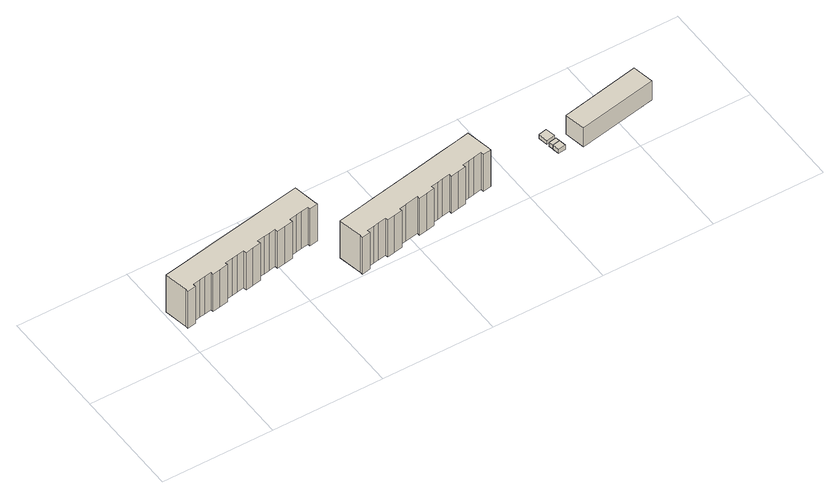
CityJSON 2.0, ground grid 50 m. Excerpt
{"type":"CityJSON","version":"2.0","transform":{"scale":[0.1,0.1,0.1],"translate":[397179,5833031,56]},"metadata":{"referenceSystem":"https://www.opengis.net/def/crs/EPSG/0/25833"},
"CityObjects":{
"building1":{"type":"Building","attributes":{"Gemeindeschluessel":"11000003","BezugspunktDach":"2200","function":"31001_1010","measuredHeight":19.95,"storeysAboveGround":6},"address":[{"country":"Germany","locality":"Berlin","thoroughfareNumber":"32, 34, 36, 38","thoroughfareName":"Am Sandhaus"}],"geometry":[{"type":"Solid","lod":"1","boundaries":[[[[0,1,2,3,4,5,6,7,8,9,10,11,12,13,14,15,16,17,18,19,20,21,22,23,24,25,26,27,28,29,30,31,32,33,34,35,36,37,38,39]],[[40,41,42,43,44,45,46,47,48,49,50,51,52,53,54,55,56,57,58,59,60,61,62,63,64,65,66,67,68,69,70,71,72,73,74,75,76,77,78,79]],[[40,79,39,38]],[[41,40,38,37]],[[42,41,37,36]],[[43,42,36,35]],[[44,43,35,34]],[[45,44,34,33]],[[46,45,33,32]],[[47,46,32,31]],[[48,47,31,30]],[[49,48,30,29]],[[50,49,29,28]],[[51,50,28,27]],[[52,51,27,26]],[[53,52,26,25]],[[54,53,25,24]],[[55,54,24,23]],[[56,55,23,22]],[[57,56,22,21]],[[58,57,21,20]],[[59,58,20,19]],[[60,59,19,18]],[[61,60,18,17]],[[62,61,17,16]],[[63,62,16,15]],[[64,63,15,14]],[[65,64,14,13]],[[66,65,13,12]],[[67,66,12,11]],[[68,67,11,10]],[[69,68,10,9]],[[70,69,9,8]],[[71,70,8,7]],[[72,71,7,6]],[[73,72,6,5]],[[74,73,5,4]],[[75,74,4,3]],[[76,75,3,2]],[[77,76,2,1]],[[78,77,1,0]],[[79,78,0,39]]]]}]},
"building2":{"type":"Building","attributes":{"Gemeindeschluessel":"11000003","BezugspunktDach":"2200","function":"31001_1010","measuredHeight":19.81,"storeysAboveGround":6},"address":[{"country":"Germany","locality":"Berlin","thoroughfareNumber":"24, 26, 28, 30","thoroughfareName":"Am Sandhaus"}],"geometry":[{"type":"Solid","lod":"1","boundaries":[[[[80,81,82,83,84,85,86,87,88,89,90,91,92,93,94,95,96,97,98,99,100,101,102,103,104,105,106,107,108,109,110,111,112,113,114,115,116,117,118]],[[119,120,121,122,123,124,125,126,127,128,129,130,131,132,133,134,135,136,137,138,139,140,141,142,143,144,145,146,147,148,149,150,151,152,153,154,155,156,157]],[[119,157,118,117]],[[120,119,117,116]],[[121,120,116,115]],[[122,121,115,114]],[[123,122,114,113]],[[124,123,113,112]],[[125,124,112,111]],[[126,125,111,110]],[[127,126,110,109]],[[128,127,109,108]],[[129,128,108,107]],[[130,129,107,106]],[[131,130,106,105]],[[132,131,105,104]],[[133,132,104,103]],[[134,133,103,102]],[[135,134,102,101]],[[136,135,101,100]],[[137,136,100,99]],[[138,137,99,98]],[[139,138,98,97]],[[140,139,97,96]],[[141,140,96,95]],[[142,141,95,94]],[[143,142,94,93]],[[144,143,93,92]],[[145,144,92,91]],[[146,145,91,90]],[[147,146,90,89]],[[148,147,89,88]],[[149,148,88,87]],[[150,149,87,86]],[[151,150,86,85]],[[152,151,85,84]],[[153,152,84,83]],[[154,153,83,82]],[[155,154,82,81]],[[156,155,81,80]],[[157,156,80,118]]]]}]},
"building3":{"type":"Building","attributes":{"Gemeindeschluessel":"11000003","BezugspunktDach":"2200","function":"51009_1610","measuredHeight":2.18,"storeysAboveGround":0},"address":[{"country":"Germany","locality":"Berlin"}],"geometry":[{"type":"Solid","lod":"1","boundaries":[[[[158,159,160,161]],[[162,163,164,165]],[[162,165,161,160]],[[163,162,160,159]],[[164,163,159,158]],[[165,164,158,161]]]]}]},
"building4":{"type":"Building","attributes":{"Gemeindeschluessel":"11000003","BezugspunktDach":"2200","function":"31001_2000","measuredHeight":2.1,"storeysAboveGround":1},"address":[{"country":"Germany","locality":"Berlin","thoroughfareNumber":"20 (7)","thoroughfareName":"Am Sandhaus"}],"geometry":[{"type":"Solid","lod":"1","boundaries":[[[[161,160,166,167]],[[168,169,170,171]],[[168,171,167,166]],[[169,168,166,160]],[[170,169,160,161]],[[171,170,161,167]]]]}]},
"building5":{"type":"Building","attributes":{"Gemeindeschluessel":"11000003","BezugspunktDach":"2200","function":"31001_2000","measuredHeight":2.14,"storeysAboveGround":1},"address":[{"country":"Germany","locality":"Berlin","thoroughfareNumber":"20 (6)","thoroughfareName":"Am Sandhaus"}],"geometry":[{"type":"Solid","lod":"1","boundaries":[[[[172,173,174,175]],[[176,177,178,179]],[[176,179,175,174]],[[177,176,174,173]],[[178,177,173,172]],[[179,178,172,175]]]]}]},
"building6":{"type":"Building","attributes":{"Gemeindeschluessel":"11000003","BezugspunktDach":"2200","function":"31001_1010","measuredHeight":12.82,"storeysAboveGround":2},"address":[{"country":"Germany","locality":"Berlin","thoroughfareNumber":"20, 22","thoroughfareName":"Am Sandhaus"}],"geometry":[{"type":"Solid","lod":"1","boundaries":[[[[180,181,182,183,184]],[[185,186,187,188,189]],[[185,189,184,183]],[[186,185,183,182]],[[187,186,182,181]],[[188,187,181,180]],[[189,188,180,184]]]]}]}
},
"vertices":[
[25,135,218],[27,122,218],[65,128,218],[63,141,218],[98,148,218],[124,152,218],[154,158,218],[156,145,218],[191,152,218],[230,159,218],[228,171,218],[264,177,218],[290,182,218],[321,187,218],[324,172,218],[360,179,218],[398,186,218],[395,201,218],[429,207,218],[454,211,218],[485,217,218],[487,203,218],[524,210,218],[563,217,218],[560,230,218],[595,236,218],[621,241,218],[653,247,218],[655,235,218],[693,242,218],[690,253,218],[671,360,218],[613,350,218],[498,330,218],[451,321,218],[331,300,218],[282,291,218],[165,270,218],[116,261,218],[6,242,218],[116,261,19],[165,270,19],[282,291,19],[331,300,19],[451,321,19],[498,330,19],[613,350,19],[671,360,19],[690,253,19],[693,242,19],[655,235,19],[653,247,19],[621,241,19],[595,236,19],[560,230,19],[563,217,19],[524,210,19],[487,203,19],[485,217,19],[454,211,19],[429,207,19],[395,201,19],[398,186,19],[360,179,19],[324,172,19],[321,187,19],[290,182,19],[264,177,19],[228,171,19],[230,159,19],[191,152,19],[156,145,19],[154,158,19],[124,152,19],[98,148,19],[63,141,19],[65,128,19],[27,122,19],[25,135,19],[6,242,19],
[738,15,214],[740,2,214],[778,9,214],[775,22,214],[808,28,214],[832,32,214],[868,39,214],[870,26,214],[904,32,214],[943,40,214],[940,53,214],[974,59,214],[1033,70,214],[1035,57,214],[1073,64,214],[1110,71,214],[1107,84,214],[1139,90,214],[1164,95,214],[1199,101,214],[1201,88,214],[1237,95,214],[1272,101,214],[1270,115,214],[1301,121,214],[1326,125,214],[1364,132,214],[1366,119,214],[1403,125,214],[1401,139,214],[1380,247,214],[1326,237,214],[1215,216,214],[1163,206,214],[1045,184,214],[996,175,214],[882,154,214],[830,144,214],[717,123,214],[830,144,16],[882,154,16],[996,175,16],[1045,184,16],[1163,206,16],[1215,216,16],[1326,237,16],[1380,247,16],[1401,139,16],[1403,125,16],[1366,119,16],[1364,132,16],[1326,125,16],[1301,121,16],[1270,115,16],[1272,101,16],[1237,95,16],[1201,88,16],[1199,101,16],[1164,95,16],[1139,90,16],[1107,84,16],[1110,71,16],[1073,64,16],[1035,57,16],[1033,70,16],[974,59,16],[940,53,16],[943,40,16],[904,32,16],[870,26,16],[868,39,16],[832,32,16],[808,28,16],[775,22,16],[778,9,16],[740,2,16],[738,15,16],[717,123,16],
[1719,137,31],[1753,142,31],[1748,174,31],[1714,168,31],[1748,174,9],[1753,142,9],[1719,137,9],[1714,168,9],
[1744,194,31],[1710,188,31],[1744,194,10],[1748,174,10],[1714,168,10],[1710,188,10],
[1708,200,31],[1748,209,31],[1738,253,31],[1701,244,31],[1738,253,10],[1748,209,10],[1708,200,10],[1701,244,10],
[1818,115,109],[2173,183,109],[2164,230,109],[2155,278,109],[1800,209,109],[2155,278,8],[2164,230,8],[2173,183,8],[1818,115,8],[1800,209,8]
]}
